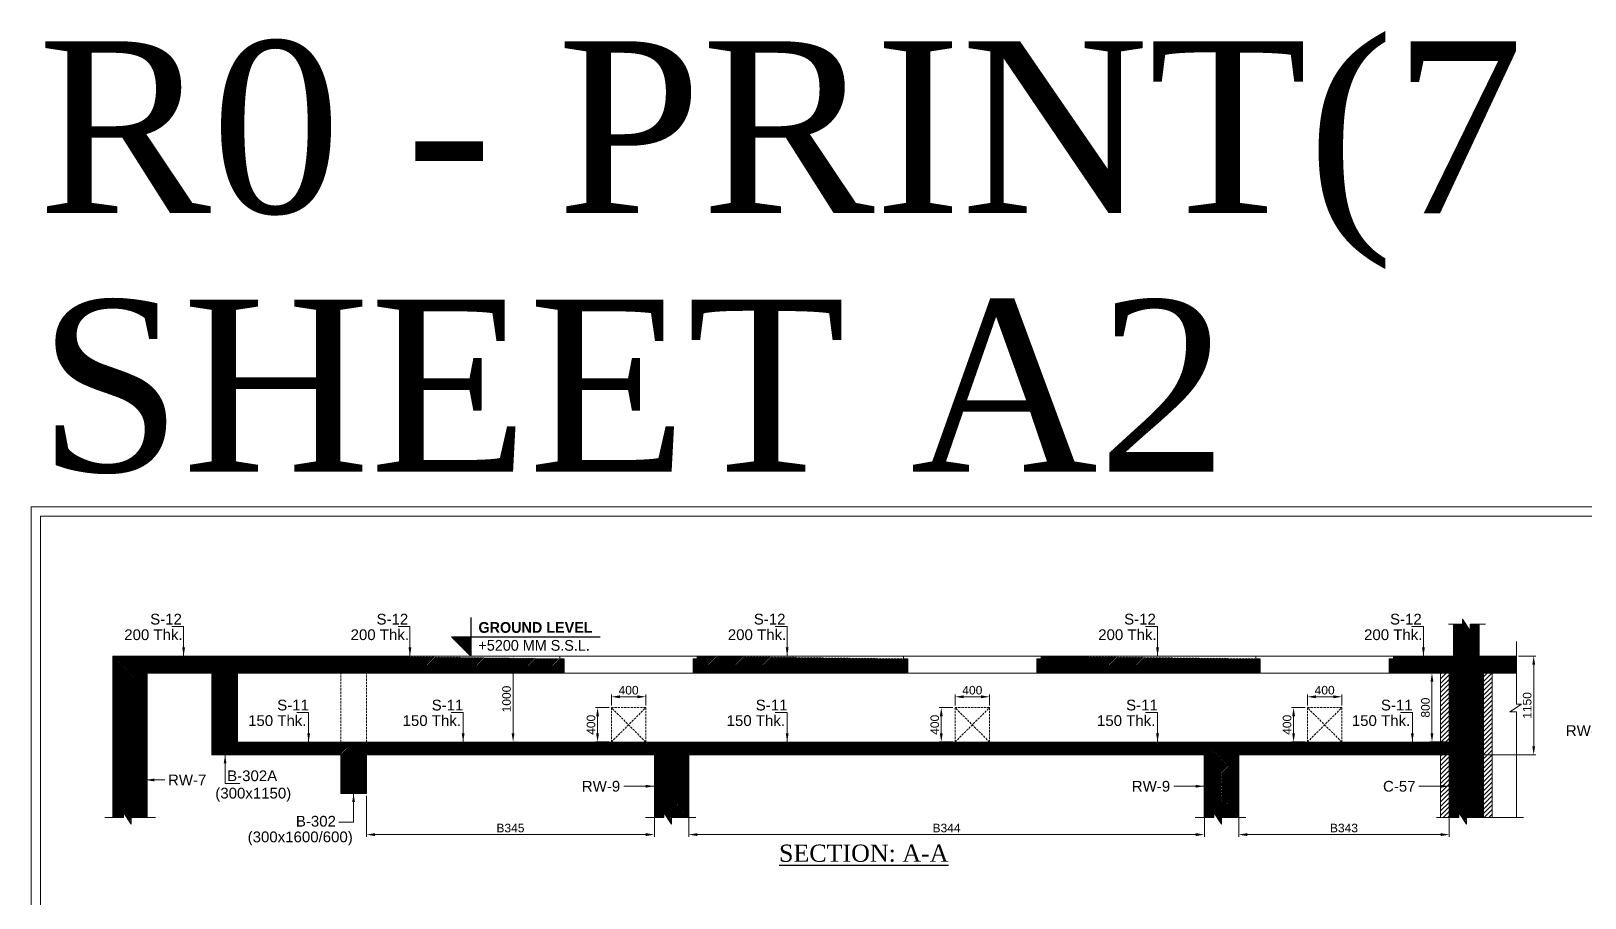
# Model space of a CAD drawing. Header units: millimetres. Extents: x -954 to 225541, y -300291 to -180647.
# Drawn here: x 154752 to 172834, y -211167 to -201078 of the extents above; entities that cross this region are included whole.
import ezdxf

# ---------------------------------------------------------------- set-up
doc = ezdxf.new("R2010")
doc.units = ezdxf.units.MM
doc.header["$LTSCALE"] = 100
doc.header["$MEASUREMENT"] = 0
doc.header["$PDMODE"] = 3
doc.linetypes.add('01_ALL FLOOR PLANS_190205$0$HIDDEN2', pattern=[0.1875, 0.125, -0.0625])
doc.linetypes.add('HIDDEN', pattern=[0.375, 0.25, -0.125])
for name, color, linetype, lineweight in [('CONCRETE', 7, 'Continuous', 20), ('DIM', 8, 'Continuous', 13), ('MAIN TEXT', 6, 'Continuous', 25), ('S- LEVEL', 1, 'Continuous', 25), ('SHADE', 252, 'Continuous', 13), ('SUNK', 251, 'Continuous', 9), ('TEXT', 255, 'Continuous', 25)]:
    doc.layers.add(name, color=color, linetype=linetype, lineweight=lineweight)
doc.styles.add('03_ALL SECTIONS.$0$STD-125', font='', dxfattribs={"height": 250})
doc.styles.add('ARIAL', font='arial.ttf')
doc.styles.add('TIMES NEW ROMAN', font='times.ttf', dxfattribs={"width": 0.8, "height": 12})
doc.styles.get('03_ALL SECTIONS.$0$STD-125').set_extended_font_data('Century Gothic')
doc.dimstyles.new('50', dxfattribs={"dimscale": 50, "dimtxt": 2, "dimasz": 2, "dimexe": 0.5, "dimexo": 0.5, "dimgap": 0.5, "dimtad": 1, "dimdec": 0, "dimzin": 3, "dimdsep": 46, "dimtxsty": 'ARIAL', "dimcen": 0, "dimdle": 1, "dimclrd": 256, "dimclre": 256, "dimclrt": 7, "dimadec": 0, "dimazin": 0, "dimtfac": 1, "dimtdec": 0, "dimtmove": 0, "dimatfit": 3, "dimfxl": 0, "dimtolj": 1, "dimtzin": 0, "dimlwd": -1, "dimlwe": -1, "dimarcsym": 0})
pattern_1 = [(45, (83360.751, -36215.02), (-8.8388348, 8.8388348), [])]
pattern_2 = [(45, (81838.75, -36215.02), (-26.516504, 26.516504), [])]

# ---------------------------------------------------------------- blocks, each defined once
blk = doc.blocks.new('*D21')
at = {"layer": 'Defpoints', "color": 0, "transparency": 16777216}
for p in [(170005, -208826), (169605, -208952), (170005, -208952)]:
    blk.add_point(p, dxfattribs=at)
at = {"layer": 'DIM', "transparency": 16777216}
for p, q in [((169605, -208927), (169605, -208801)), ((169705, -208826), (169905, -208826)), ((170005, -208927), (170005, -208801))]:
    blk.add_line(p, q, dxfattribs=at)
for points in [[(169705, -208809), (169705, -208843), (169605, -208826)], [(169905, -208809), (169905, -208843), (170005, -208826)]]:
    blk.add_solid(points, dxfattribs=at)
at = {"layer": 'DIM', "color": 7, "transparency": 16777216, "insert": (169805, -208750), "char_height": 100, "attachment_point": 5, "style": 'ARIAL'}
blk.add_mtext('\\A1;400', dxfattribs=at)
blk = doc.blocks.new('*D22')
at = {"layer": 'Defpoints', "color": 0, "transparency": 16777216}
for p in [(169605, -208952), (169444, -209352), (169605, -209352)]:
    blk.add_point(p, dxfattribs=at)
at = {"layer": 'DIM', "transparency": 16777216}
for p, q in [((169580, -208952), (169419, -208952)), ((169444, -209052), (169444, -209252)), ((169580, -209352), (169419, -209352))]:
    blk.add_line(p, q, dxfattribs=at)
for points in [[(169427, -209052), (169460, -209052), (169444, -208952)], [(169427, -209252), (169460, -209252), (169444, -209352)]]:
    blk.add_solid(points, dxfattribs=at)
at = {"layer": 'DIM', "color": 7, "transparency": 16777216, "insert": (169368, -209152), "char_height": 100, "attachment_point": 5, "rotation": 90, "style": 'ARIAL'}
blk.add_mtext('\\A1;400', dxfattribs=at)
blk = doc.blocks.new('*D23')
at = {"layer": 'Defpoints', "color": 0, "transparency": 16777216}
for p in [(165905, -208826), (165505, -208952), (165905, -208952)]:
    blk.add_point(p, dxfattribs=at)
at = {"layer": 'DIM', "transparency": 16777216}
for p, q in [((165505, -208927), (165505, -208801)), ((165605, -208826), (165805, -208826)), ((165905, -208927), (165905, -208801))]:
    blk.add_line(p, q, dxfattribs=at)
for points in [[(165605, -208809), (165605, -208843), (165505, -208826)], [(165805, -208809), (165805, -208843), (165905, -208826)]]:
    blk.add_solid(points, dxfattribs=at)
at = {"layer": 'DIM', "color": 7, "transparency": 16777216, "insert": (165705, -208750), "char_height": 100, "attachment_point": 5, "style": 'ARIAL'}
blk.add_mtext('\\A1;400', dxfattribs=at)
blk = doc.blocks.new('*D24')
at = {"layer": 'Defpoints', "color": 0, "transparency": 16777216}
for p in [(165505, -208952), (165344, -209352), (165505, -209352)]:
    blk.add_point(p, dxfattribs=at)
at = {"layer": 'DIM', "transparency": 16777216}
for p, q in [((165480, -208952), (165319, -208952)), ((165344, -209052), (165344, -209252)), ((165480, -209352), (165319, -209352))]:
    blk.add_line(p, q, dxfattribs=at)
for points in [[(165327, -209052), (165360, -209052), (165344, -208952)], [(165327, -209252), (165360, -209252), (165344, -209352)]]:
    blk.add_solid(points, dxfattribs=at)
at = {"layer": 'DIM', "color": 7, "transparency": 16777216, "insert": (165268, -209152), "char_height": 100, "attachment_point": 5, "rotation": 90, "style": 'ARIAL'}
blk.add_mtext('\\A1;400', dxfattribs=at)
blk = doc.blocks.new('*D25')
at = {"layer": 'Defpoints', "color": 0, "transparency": 16777216}
for p in [(161905, -208826), (161505, -208952), (161905, -208952)]:
    blk.add_point(p, dxfattribs=at)
at = {"layer": 'DIM', "transparency": 16777216}
for p, q in [((161505, -208927), (161505, -208801)), ((161605, -208826), (161805, -208826)), ((161905, -208927), (161905, -208801))]:
    blk.add_line(p, q, dxfattribs=at)
for points in [[(161605, -208809), (161605, -208843), (161505, -208826)], [(161805, -208809), (161805, -208843), (161905, -208826)]]:
    blk.add_solid(points, dxfattribs=at)
at = {"layer": 'DIM', "color": 7, "transparency": 16777216, "insert": (161705, -208750), "char_height": 100, "attachment_point": 5, "style": 'ARIAL'}
blk.add_mtext('\\A1;400', dxfattribs=at)
blk = doc.blocks.new('*D26')
at = {"layer": 'Defpoints', "color": 0, "transparency": 16777216}
for p in [(161505, -208952), (161344, -209352), (161505, -209352)]:
    blk.add_point(p, dxfattribs=at)
at = {"layer": 'DIM', "transparency": 16777216}
for p, q in [((161480, -208952), (161319, -208952)), ((161344, -209052), (161344, -209252)), ((161480, -209352), (161319, -209352))]:
    blk.add_line(p, q, dxfattribs=at)
for points in [[(161327, -209052), (161360, -209052), (161344, -208952)], [(161327, -209252), (161360, -209252), (161344, -209352)]]:
    blk.add_solid(points, dxfattribs=at)
at = {"layer": 'DIM', "color": 7, "transparency": 16777216, "insert": (161268, -209152), "char_height": 100, "attachment_point": 5, "rotation": 90, "style": 'ARIAL'}
blk.add_mtext('\\A1;400', dxfattribs=at)
blk = doc.blocks.new('*D27')
at = {"layer": 'Defpoints', "color": 0, "transparency": 16777216}
for p in [(172037, -208352), (171255, -209502), (172238, -209502)]:
    blk.add_point(p, dxfattribs=at)
at = {"layer": 'DIM', "transparency": 16777216}
for p, q in [((172062, -208352), (172263, -208352)), ((172238, -208452), (172238, -209402)), ((171280, -209502), (172263, -209502))]:
    blk.add_line(p, q, dxfattribs=at)
for points in [[(172221, -208452), (172254, -208452), (172238, -208352)], [(172221, -209402), (172254, -209402), (172238, -209502)]]:
    blk.add_solid(points, dxfattribs=at)
at = {"layer": 'DIM', "color": 7, "transparency": 16777216, "insert": (172162, -208927), "char_height": 100, "attachment_point": 5, "rotation": 90, "style": 'ARIAL'}
blk.add_mtext('\\A1;1150', dxfattribs=at)
blk = doc.blocks.new('*D28')
at = {"layer": 'Defpoints', "color": 0, "transparency": 16777216}
for p in [(171255, -208552), (171054, -209352), (171255, -209352)]:
    blk.add_point(p, dxfattribs=at)
at = {"layer": 'DIM', "transparency": 16777216}
for p, q in [((171230, -208552), (171029, -208552)), ((171054, -208652), (171054, -209252)), ((171230, -209352), (171029, -209352))]:
    blk.add_line(p, q, dxfattribs=at)
for points in [[(171037, -208652), (171070, -208652), (171054, -208552)], [(171037, -209252), (171070, -209252), (171054, -209352)]]:
    blk.add_solid(points, dxfattribs=at)
at = {"layer": 'DIM', "color": 7, "transparency": 16777216, "insert": (170978, -208952), "char_height": 100, "attachment_point": 5, "rotation": 90, "style": 'ARIAL'}
blk.add_mtext('\\A1;800', dxfattribs=at)
blk = doc.blocks.new('*D38')
at = {"layer": 'Defpoints', "color": 0, "transparency": 16777216}
for p in [(158655, -209952), (162005, -209952), (162005, -210430)]:
    blk.add_point(p, dxfattribs=at)
at = {"layer": 'DIM', "transparency": 16777216}
for p, q in [((158655, -209977), (158655, -210455)), ((162005, -209977), (162005, -210455)), ((158755, -210430), (161905, -210430))]:
    blk.add_line(p, q, dxfattribs=at)
for points in [[(158755, -210413), (158755, -210447), (158655, -210430)], [(161905, -210413), (161905, -210447), (162005, -210430)]]:
    blk.add_solid(points, dxfattribs=at)
at = {"layer": 'DIM', "color": 7, "transparency": 16777216, "insert": (160330, -210354), "char_height": 100, "attachment_point": 5, "style": 'ARIAL'}
blk.add_mtext('\\A1;B345', dxfattribs=at)
blk = doc.blocks.new('*D39')
at = {"layer": 'Defpoints', "color": 0, "transparency": 16777216}
for p in [(162405, -209952), (168405, -209952), (168405, -210430)]:
    blk.add_point(p, dxfattribs=at)
at = {"layer": 'DIM', "transparency": 16777216}
for p, q in [((162405, -209977), (162405, -210455)), ((168405, -209977), (168405, -210455)), ((162505, -210430), (168305, -210430))]:
    blk.add_line(p, q, dxfattribs=at)
for points in [[(162505, -210413), (162505, -210447), (162405, -210430)], [(168305, -210413), (168305, -210447), (168405, -210430)]]:
    blk.add_solid(points, dxfattribs=at)
at = {"layer": 'DIM', "color": 7, "transparency": 16777216, "insert": (165405, -210354), "char_height": 100, "attachment_point": 5, "style": 'ARIAL'}
blk.add_mtext('\\A1;B344', dxfattribs=at)
blk = doc.blocks.new('*D40')
at = {"layer": 'Defpoints', "color": 0, "transparency": 16777216}
for p in [(168805, -209952), (171255, -209952), (171255, -210430)]:
    blk.add_point(p, dxfattribs=at)
at = {"layer": 'DIM', "transparency": 16777216}
for p, q in [((168805, -209977), (168805, -210455)), ((171255, -209977), (171255, -210455)), ((168905, -210430), (171155, -210430))]:
    blk.add_line(p, q, dxfattribs=at)
for points in [[(168905, -210413), (168905, -210447), (168805, -210430)], [(171155, -210413), (171155, -210447), (171255, -210430)]]:
    blk.add_solid(points, dxfattribs=at)
at = {"layer": 'DIM', "color": 7, "transparency": 16777216, "insert": (170030, -210354), "char_height": 100, "attachment_point": 5, "style": 'ARIAL'}
blk.add_mtext('\\A1;B343', dxfattribs=at)
blk = doc.blocks.new('03_ALL SECTIONS.$0$A$C3CA661EA')
at = {"layer": 'S- LEVEL', "ltscale": 1000}
h = blk.add_hatch(color=67, dxfattribs=at)
h.dxf.hatch_style = 1
h.paths.add_polyline_path([(0, 300), (-300, 300), (0, 0)])
blk.add_lwpolyline([(0, 600), (0, 0), (-300, 300), (2004, 300)], dxfattribs=at)
blk = doc.blocks.new('*D55')
at = {"layer": 'Defpoints', "color": 0, "transparency": 16777216}
for p in [(160356, -208352), (160356, -209352), (160361, -209352)]:
    blk.add_point(p, dxfattribs=at)
at = {"layer": 'DIM', "transparency": 16777216}
blk.add_line((160361, -208452), (160361, -209252), dxfattribs=at)
at = {"layer": 'DIM', "linetype": '01_ALL FLOOR PLANS_190205$0$HIDDEN2', "transparency": 16777216}
for p, q in [((160381, -208352), (160386, -208352)), ((160381, -209352), (160386, -209352))]:
    blk.add_line(p, q, dxfattribs=at)
at = {"layer": 'DIM', "transparency": 16777216}
for points in [[(160344, -208452), (160377, -208452), (160361, -208352)], [(160344, -209252), (160377, -209252), (160361, -209352)]]:
    blk.add_solid(points, dxfattribs=at)
at = {"layer": 'DIM', "color": 7, "transparency": 16777216, "insert": (160285, -208852), "char_height": 100, "attachment_point": 5, "rotation": 90, "style": 'ARIAL'}
blk.add_mtext('\\A1;1000', dxfattribs=at)

msp = doc.modelspace()

# ---------------------------------------------------------------- hatches: boundary and pattern name
at = {"layer": 'SHADE'}
h = msp.add_hatch(dxfattribs=at)
h.set_pattern_fill('ANSI31', color=256, scale=100)
h.set_pattern_definition(pattern_1)
h.paths.add_polyline_path([(158654.5, -208352.5), (158354.5, -208352.5), (156104.5, -208352.5), (155704.5, -208352.5), (155704.5, -210232), (155826.8, -210232), (155826.8, -210172), (155914.8, -210309), (155914.8, -210232), (156104.5, -210232), (156104.5, -208552.5), (156854.5, -208552.5), (156854.5, -209502.5), (158354.5, -209502.5), (158354.5, -209952.5), (158654.5, -209952.5), (158654.5, -209502.5), (162004.5, -209502.5), (162004.5, -210232), (162115.8, -210232), (162115.8, -210172), (162203.8, -210309), (162203.8, -210232), (162404.5, -210232), (162404.5, -209502.5), (168404.5, -209502.5), (168404.5, -210232), (168515.8, -210232), (168515.8, -210172), (168603.8, -210309), (168603.8, -210232), (168804.5, -210232), (168804.5, -209502.5), (171254.5, -209502.5), (171254.5, -210232), (171365.8, -210232), (171365.8, -210172), (171453.8, -210309), (171453.8, -210232), (171654.5, -210232), (171654.5, -208552.5), (172037.3, -208552.5), (172037.3, -208352.5), (171604.5, -208352.5), (171604.5, -207981), (171496.8, -207981), (171496.8, -208058), (171408.8, -207921), (171408.8, -207981), (171304.5, -207981), (171304.5, -208352.5), (170604.5, -208352.5), (170604.5, -208382.5), (170554.5, -208382.5), (170554.5, -208552.5), (171254.5, -208552.5), (171254.5, -209352.5), (157154.5, -209352.5), (157154.5, -208552.5), (160954.5, -208552.5), (160954.5, -208382.5), (160904.5, -208382.5)])
h = msp.add_hatch(dxfattribs=at)
h.set_pattern_fill('ANSI31', color=256, scale=100)
h.set_pattern_definition(pattern_1)
h.paths.add_polyline_path([(164954.5, -208552.5), (164954.5, -208382.5), (164904.5, -208382.5), (162504.5, -208352.5), (162504.5, -208382.5), (162454.5, -208382.5), (162454.5, -208552.5)], flags=17)
h = msp.add_hatch(dxfattribs=at)
h.set_pattern_fill('ANSI31', color=256, scale=100)
h.set_pattern_definition(pattern_1)
h.paths.add_polyline_path([(166504.5, -208352.5), (166504.5, -208382.5), (166454.5, -208382.5), (166454.5, -208552.5), (169054.5, -208552.5), (169054.5, -208382.5), (169004.5, -208382.5)], flags=17)
h = msp.add_hatch(dxfattribs=at)
h.set_pattern_fill('ANSI31', color=8, scale=300)
h.set_pattern_definition(pattern_2)
h.paths.add_polyline_path([(171154.5, -208552.5), (171254.5, -208552.5), (171254.5, -210232), (171154.5, -210232)])
h = msp.add_hatch(dxfattribs=at)
h.set_pattern_fill('ANSI31', color=8, scale=300)
h.set_pattern_definition(pattern_2)
h.paths.add_polyline_path([(171654.5, -208552.5), (171754.5, -208552.5), (171754.5, -210232), (171654.5, -210232)])

# ---------------------------------------------------------------- linework, layer by layer
at = {"layer": 'CONCRETE'}
for p, q in [((171304.5, -207981), (171304.5, -208352.5)), ((171604.5, -207981), (171604.5, -208352.5)), ((155704.5, -208352.5), (155704.5, -210232)), ((156104.5, -208352.5), (155704.5, -208352.5)), ((158354.5, -208352.5), (156104.5, -208352.5)), ((158354.5, -208352.5), (158654.5, -208352.5)), ((158654.5, -208352.5), (160904.5, -208352.5)), ((160954.5, -208382.5), (160954.5, -208552.5)), ((162454.5, -208382.5), (162454.5, -208552.5)), ((162504.5, -208352.5), (164904.5, -208352.5)), ((164954.5, -208382.5), (164954.5, -208552.5)), ((166454.5, -208382.5), (166454.5, -208552.5)), ((166504.5, -208352.5), (169004.5, -208352.5)), ((169054.5, -208382.5), (169054.5, -208552.5)), ((170554.5, -208382.5), (170554.5, -208552.5)), ((170604.5, -208352.5), (171304.5, -208352.5)), ((171604.5, -208352.5), (172037.3, -208352.5)), ((156104.5, -208552.5), (156104.5, -210232)), ((156854.5, -208552.5), (156104.5, -208552.5)), ((156854.5, -209502.5), (156854.5, -208552.5)), ((160954.5, -208552.5), (157154.5, -208552.5)), ((157154.5, -209352.5), (157154.5, -208552.5)), ((164954.5, -208552.5), (162454.5, -208552.5)), ((169054.5, -208552.5), (166454.5, -208552.5)), ((171254.5, -208552.5), (170554.5, -208552.5)), ((171154.5, -208552.5), (171154.5, -210232)), ((171254.5, -208552.5), (171254.5, -209352.5)), ((171654.5, -208552.5), (172037.3, -208552.5)), ((171654.5, -208552.5), (171654.5, -210232)), ((171754.5, -208552.5), (171754.5, -210232)), ((157154.5, -209352.5), (171254.5, -209352.5)), ((158354.5, -209502.5), (156854.5, -209502.5)), ((158354.5, -209502.5), (158354.5, -209952.5)), ((158654.5, -209502.5), (158654.5, -209952.5)), ((158654.5, -209502.5), (162004.5, -209502.5)), ((162004.5, -209502.5), (162004.5, -210232)), ((162404.5, -209502.5), (168404.5, -209502.5)), ((162404.5, -209502.5), (162404.5, -210232)), ((168404.5, -209502.5), (168404.5, -210232)), ((168804.5, -209502.5), (171254.5, -209502.5)), ((168804.5, -209502.5), (168804.5, -210232)), ((171254.5, -209502.5), (171254.5, -210232)), ((158354.5, -209952.5), (158654.5, -209952.5))]:
    msp.add_line(p, q, dxfattribs=at)
at = {"layer": 'CONCRETE', "color": 8, "linetype": 'HIDDEN', "lineweight": 9}
for p, q in [((158354.5, -209502.5), (158354.5, -208352.5)), ((158654.5, -209502.5), (158654.5, -208352.5)), ((161904.5, -209352.5), (161504.5, -208952.5)), ((161504.5, -209352.5), (161904.5, -208952.5)), ((165904.5, -209352.5), (165504.5, -208952.5)), ((165504.5, -209352.5), (165904.5, -208952.5)), ((170004.5, -209352.5), (169604.5, -208952.5)), ((169604.5, -209352.5), (170004.5, -208952.5))]:
    msp.add_line(p, q, dxfattribs=at)
at = {"layer": 'CONCRETE', "color": 8, "lineweight": 13}
for p, q in [((162504.5, -208352.5), (160904.5, -208352.5)), ((166504.5, -208352.5), (164904.5, -208352.5)), ((170604.5, -208352.5), (169004.5, -208352.5)), ((162454.5, -208552.5), (160954.5, -208552.5)), ((166454.5, -208552.5), (164954.5, -208552.5)), ((170554.5, -208552.5), (169054.5, -208552.5))]:
    msp.add_line(p, q, dxfattribs=at)
at = {"layer": 'CONCRETE'}
for points in [[(171247.8, -207981), (171408.8, -207981), (171408.8, -207921), (171496.8, -208058), (171496.8, -207981), (171675.8, -207981)], [(172037.3, -208184), (172037.3, -208913), (172097.3, -208913), (171960.3, -209001), (172037.3, -209001), (172037.3, -210232)], [(160904.5, -208352.5), (160904.5, -208382.5), (160954.5, -208382.5)], [(162504.5, -208352.5), (162504.5, -208382.5), (162454.5, -208382.5)], [(164904.5, -208352.5), (164904.5, -208382.5), (164954.5, -208382.5)], [(166504.5, -208352.5), (166504.5, -208382.5), (166454.5, -208382.5)], [(169004.5, -208352.5), (169004.5, -208382.5), (169054.5, -208382.5)], [(170604.5, -208352.5), (170604.5, -208382.5), (170554.5, -208382.5)], [(155610.8, -210232), (155826.8, -210232), (155826.8, -210172), (155914.8, -210309), (155914.8, -210232), (156197.8, -210232)], [(161899.8, -210232), (162115.8, -210232), (162115.8, -210172), (162203.8, -210309), (162203.8, -210232), (162486.8, -210232)], [(168299.8, -210232), (168515.8, -210232), (168515.8, -210172), (168603.8, -210309), (168603.8, -210232), (168886.8, -210232)], [(171107.8, -210232), (171365.8, -210232), (171365.8, -210172), (171453.8, -210309), (171453.8, -210232), (172119.8, -210232)]]:
    msp.add_lwpolyline(points, dxfattribs=at)
at = {"layer": 'CONCRETE', "color": 8, "linetype": 'HIDDEN', "lineweight": 9}
for points in [[(161504.5, -209352.5), (161504.5, -208952.5), (161904.5, -208952.5), (161904.5, -209352.5)], [(165504.5, -209352.5), (165504.5, -208952.5), (165904.5, -208952.5), (165904.5, -209352.5)], [(169604.5, -209352.5), (169604.5, -208952.5), (170004.5, -208952.5), (170004.5, -209352.5)]]:
    msp.add_lwpolyline(points, close=True, dxfattribs=at)
at = {"layer": 'SUNK', "color": 5}
msp.add_lwpolyline([(154751.7, -232104.6), (190711.2, -232104.6), (190711.2, -206614.5), (154751.7, -206614.5)], close=True, dxfattribs=at)
at = {"layer": 'SUNK', "color": 6}
msp.add_lwpolyline([(154861.3, -231995), (190601.6, -231995), (190601.6, -206724.1), (154861.3, -206724.1)], close=True, dxfattribs=at)

# ---------------------------------------------------------------- block references
at = {"layer": 'S- LEVEL', "ltscale": 1000, "xscale": 0.75, "yscale": 0.75, "zscale": 0.75}
msp.add_blockref('03_ALL SECTIONS.$0$A$C3CA661EA', (159869.8, -208352.5), dxfattribs=at)

# ---------------------------------------------------------------- texts
at = {"layer": 'MAIN TEXT', "style": 'TIMES NEW ROMAN'}
for s, height, rotation, p in [('R0 - PRINT(7 ammonia ) SENT ON 01/08/2019', 2000, 359.99642, (154832.1, -203196.8)), ('SHEET A2', 2000, 359.99642, (154832.1, -206205.3)), ('%%USECTION: A-A', 200, 0.00358, (163455.6, -210746.5, -0.9))]:
    msp.add_text(s, height=height, rotation=rotation, dxfattribs=at).set_placement(p)
at = {"layer": 'S- LEVEL', "ltscale": 1000, "insert": (159957.7, -207956.7), "char_height": 125, "width": 2696.454, "attachment_point": 1, "style": '03_ALL SECTIONS.$0$STD-125'}
msp.add_mtext('{\\fCentury Gothic|b1|i0|c0|p34;\\C1;GROUND LEVEL\\P}+5200 MM S.S.L.{\\fCentury Gothic|b1|i0|c0|p34; \\P }', dxfattribs=at)
at = {"layer": 'TEXT', "style": 'ARIAL'}
for s, rotation, p in [('S-12', 360, (156137.8, -207985)), ('S-12', 360, (158771.8, -207985)), ('S-12', 360, (163161.8, -207985)), ('S-12', 360, (167471.8, -207985)), ('S-12', 360, (170565.8, -207985)), ('200 Thk.', 360, (155835.8, -208166)), ('200 Thk.', 360, (158469.8, -208166)), ('200 Thk.', 360, (162859.8, -208166)), ('200 Thk.', 360, (167169.8, -208166)), ('200 Thk.', 360, (170263.8, -208166)), ('S-11', 360, (157615.9, -208985)), ('S-11', 360, (159413.6, -208985)), ('S-11', 360, (163184.6, -208985)), ('S-11', 360, (167494.6, -208985)), ('S-11', 360, (170459.9, -208985)), ('150 Thk.', 360, (157277.2, -209166)), ('150 Thk.', 360, (159074.9, -209166)), ('150 Thk.', 360, (162845.9, -209166)), ('150 Thk.', 360, (167155.9, -209166)), ('150 Thk.', 360, (170121.2, -209166)), ('RW-6', 360, (172611.7, -209282.2)), ('RW-7', 0, (156345.3, -209857)), ('B-302A', 0, (157033.5, -209808)), ('(300x1150)', 0, (156895.5, -210010)), ('RW-9', 360, (161161, -209930)), ('RW-9', 360, (167561, -209930)), ('C-57', 360, (170484, -209930)), ('B-302', 360, (157833.2, -210337)), ('(300x1600/600)', 360, (157272.2, -210519))]:
    msp.add_text(s, height=125, rotation=rotation, dxfattribs=at).set_placement(p)

# ---------------------------------------------------------------- dimensions: what is measured, and where the dimension line sits
at = {"layer": 'DIM'}
for base, p1, p2, angle, picture, middle in [((160360.8, -209352.5), (160355.8, -208352.5), (160355.8, -209352.5), 90, '*D55', (160284.7, -208852.5)), ((172237.8, -209502.5), (172037.3, -208352.5), (171254.5, -209502.5), 90, '*D27', (172161.7, -208927.5)), ((171053.8, -209352.5), (171254.5, -208552.5), (171254.5, -209352.5), 90, '*D28', (170977.7, -208952.5)), ((161904.5, -208826), (161504.5, -208952.5), (161904.5, -208952.5), 180, '*D25', (161704.5, -208750)), ((165904.5, -208826), (165504.5, -208952.5), (165904.5, -208952.5), 180, '*D23', (165704.5, -208750)), ((170004.5, -208826), (169604.5, -208952.5), (170004.5, -208952.5), 180, '*D21', (169804.5, -208750)), ((161343.8, -209352.5), (161504.5, -208952.5), (161504.5, -209352.5), 90, '*D26', (161267.7, -209152.5)), ((165343.8, -209352.5), (165504.5, -208952.5), (165504.5, -209352.5), 90, '*D24', (165267.7, -209152.5)), ((169443.8, -209352.5), (169604.5, -208952.5), (169604.5, -209352.5), 90, '*D22', (169367.7, -209152.5))]:
    dim = msp.add_linear_dim(base=base, p1=p1, p2=p2, angle=angle, dimstyle='50', dxfattribs=at)
    dim.commit()
    dim.dimension.update_dxf_attribs({"geometry": picture, "text_midpoint": middle})
for base, p1, p2, text, picture, middle in [((162004.5, -210430), (158654.5, -209952.5), (162004.5, -209952.5), 'B345', '*D38', (160329.5, -210353.9)), ((168404.5, -210430), (162404.5, -209952.5), (168404.5, -209952.5), 'B344', '*D39', (165404.5, -210353.9)), ((171254.5, -210430), (168804.5, -209952.5), (171254.5, -209952.5), 'B343', '*D40', (170029.5, -210353.9))]:
    dim = msp.add_linear_dim(base=base, p1=p1, p2=p2, text=text, dimstyle='50', dxfattribs=at)
    dim.commit()
    dim.dimension.update_dxf_attribs({"geometry": picture, "text_midpoint": middle})

# ---------------------------------------------------------------- leaders
for points in [[(156526.5, -208352.5), (156526.5, -208010), (156387.8, -208010)], [(159160.5, -208352.5), (159160.5, -208010), (159021.8, -208010)], [(163550.5, -208352.5), (163550.5, -208010), (163411.8, -208010)], [(167860.5, -208352.5), (167860.5, -208010), (167721.8, -208010)], [(170954.5, -208352.5), (170954.5, -208010), (170815.8, -208010)], [(157981.8, -209352.5), (157981.8, -209010), (157843, -209010)], [(159779.5, -209352.5), (159779.5, -209010), (159640.8, -209010)], [(163550.5, -209352.5), (163550.5, -209010), (163411.8, -209010)], [(167860.5, -209352.5), (167860.5, -209010), (167721.8, -209010)], [(170825.8, -209352.5), (170825.8, -209010), (170687, -209010)], [(157009.8, -209502.5), (157009.8, -209837), (157179.5, -209837)], [(156085, -209794.2), (156307.8, -209794.2)], [(162004.5, -209867.2), (161650.8, -209867.2)], [(168404.5, -209867.2), (168050.8, -209867.2)], [(171254.5, -209867.2), (170900.8, -209867.2)], [(158504.5, -209952.5), (158504.5, -210287), (158334.8, -210287)]]:
    msp.add_leader(points, dimstyle='50', override={"dimgap": 0.5, "dimtad": 0}, dxfattribs=at)

doc.saveas('drawing.dxf')
